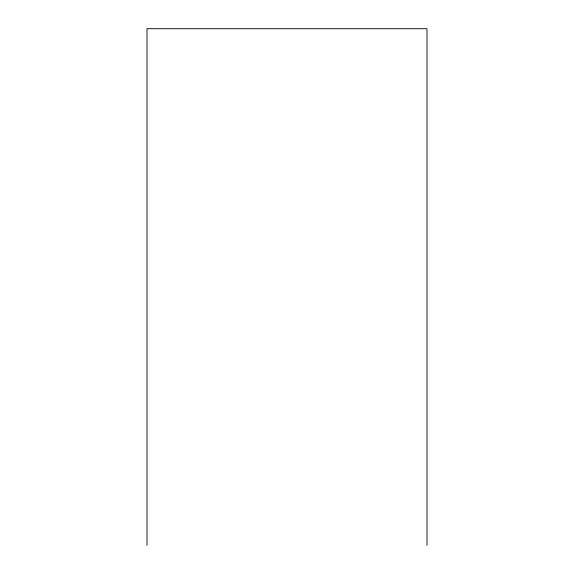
<?xml version="1.0" encoding="UTF-8"?>
<svg xmlns="http://www.w3.org/2000/svg" width="574" height="574" viewBox="0 0 574 574"><rect width="100%" height="100%" fill="white"/><g stroke="black" fill="none" stroke-linecap="round" stroke-linejoin="round"><path stroke-width="0.86" d="M426.999 545.3L426.999 28.7L147.001 28.7L147.001 545.3"/></g></svg>
